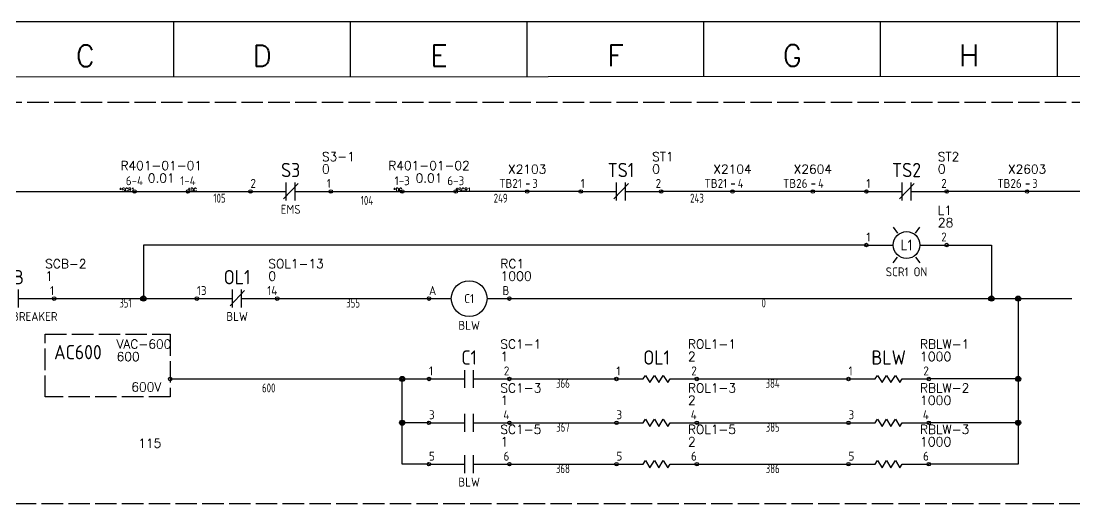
# Model space of a CAD drawing. Header units: millimetres. Extents: x -192 to 1556, y 0 to 646.
# Drawn here: x 120.8 to 415.9, y 510 to 645.2 of the extents above; entities that cross this region are included whole.
import ezdxf
from ezdxf.enums import TextEntityAlignment as Align

# ---------------------------------------------------------------- set-up
doc = ezdxf.new("R2010")
doc.units = ezdxf.units.MM
doc.header["$LTSCALE"] = 0.5
doc.linetypes.add('ACAD_ISO02W100', pattern=[15, 12, -3])
for name, color, linetype in [('LOCBOX', 7, 'ACAD_ISO02W100'), ('NETLIST', 50, 'Continuous'), ('OUTLINE_GRID', 7, 'Continuous'), ('SYMS', 7, 'Continuous'), ('WIREFIXED', 7, 'Continuous'), ('WIRENO', 7, 'Continuous'), ('WIRES', 7, 'Continuous')]:
    doc.layers.add(name, color=color, linetype=linetype)
doc.styles.get("Standard").update_dxf_attribs({"font": 'txt.shx', "bigfont": 'gbcbig.shx'})
doc.styles.add('WD_IEC', font='isocp2.shx', dxfattribs={"width": 0.9, "height": 4})

# ---------------------------------------------------------------- blocks, each defined once
blk = doc.blocks.new('2010 Grid')
at = {"layer": 'OUTLINE_GRID'}
for p, q in [((850, 481.25), (0, 481.25)), ((136.25, 468.37), (136.25, 481.32)), ((177.5, 468.39), (177.5, 481.34)), ((218.75, 468.41), (218.75, 481.36)), ((260, 468.44), (260, 481.38)), ((301.25, 468.46), (301.25, 481.4)), ((342.5, 468.48), (342.5, 481.43)), ((837.5, 468.74), (12.5, 468.31))]:
    blk.add_line(p, q, dxfattribs=at)
at = {"layer": 'OUTLINE_GRID', "char_height": 5, "width": 17.7556, "attachment_point": 5}
for s, insert in [('C', (115.62, 473.32)), ('D', (156.88, 473.34)), ('E', (198.12, 473.37)), ('F', (239.38, 473.39)), ('G', (280.62, 473.41)), ('H', (321.88, 473.43))]:
    blk.add_mtext(s, dxfattribs=dict(at, insert=insert))
blk = doc.blocks.new('CONTACT-NC')
for p, q in [((0, 0), (10, 0)), ((13.35, 2.25), (9.28, -2.05)), ((10, -2.5), (10, 2.5)), ((12.5, -2.5), (12.5, 2.5)), ((12.5, 0), (22.5, 0))]:
    blk.add_line(p, q)
for centre in [(0, 0), (22.5, 0)]:
    blk.add_circle(centre, 0.5)
at = {"style": 'WD_IEC', "flags": 1}
blk.add_attdef('LOC', text='', height=4, dxfattribs=at).set_placement((11.25, 11), align=Align.MIDDLE_CENTER)
at = {"style": 'WD_IEC'}
for tag, height, p in [('TAG1', 4, (11.25, 6)), ('DESC1', 2.5, (11.25, -5))]:
    blk.add_attdef(tag, text='', height=height, dxfattribs=at).set_placement(p, align=Align.MIDDLE_CENTER)
for tag, p, height, flags in [('TERM01', (0, 1), 2.5, 8), ('X4TERM01', (0, 0), 0.64, 1), ('X1TERM02', (22.5, 0), 0.64, 1)]:
    blk.add_attdef(tag, p, '', height=height, dxfattribs=dict(at, flags=flags))
at = {"style": 'WD_IEC', "flags": 8}
blk.add_attdef('TERM02', text='', height=2.5, dxfattribs=at).set_placement((22.5, 1), align=Align.RIGHT)
at = {"layer": 'NETLIST'}
for tag, p, height in [('NETTAG', (20, 8.5), 2.5), ('NETVALUE', (20, 5), 2.56)]:
    blk.add_attdef(tag, p, '', height=height, dxfattribs=at)
blk = doc.blocks.new('TBH-1')
blk.add_line((-0.33, 2.17), (0.65, 2.17))
blk.add_circle((0, 0), 0.5)
at = {"style": 'WD_IEC', "flags": 1}
blk.add_attdef('LOC', text='', height=4, dxfattribs=at).set_placement((-15, 7.5), align=Align.MIDDLE_LEFT)
at = {"style": 'WD_IEC'}
blk.add_attdef('TAG1', text='', height=2.5, dxfattribs=at).set_placement((-1.5, 1), align=Align.RIGHT)
at = {"style": 'WD_IEC', "width": 0.9}
blk.add_attdef('TERM01', (1.5, 1), '', height=2.5, dxfattribs=at)
at = {"style": 'WD_IEC', "flags": 1}
blk.add_attdef('X1TERM01', (0, 0), '', height=0.5, dxfattribs=at)
at = {"layer": 'NETLIST'}
for tag, p in [('NETTAG', (0, 5)), ('NETVALUE', (0, -2.5))]:
    blk.add_attdef(tag, text='', height=2.5, dxfattribs=at).set_placement(p, align=Align.CENTER)
blk = doc.blocks.new('WD_WNH2')
at = {"linetype": 'Continuous', "style": 'WD_IEC', "width": 0.8}
blk.add_attdef('WIRENO', text='', height=2.5, dxfattribs=at).set_placement((0, 0), align=Align.TOP_CENTER)
at = {"style": 'WD_IEC', "flags": 1}
for tag, p in [('W02USER', (0, -1.21)), ('W03USER', (0, -1.33)), ('W04USER', (0, -1.46)), ('W05USER', (0, -1.58)), ('W06USER', (0, -1.71)), ('W07USER', (0, -1.83)), ('W08USER', (0, -1.96)), ('W09USER', (0, -2.08)), ('W01USER', (0, -1.08)), ('W10USER', (0, -2.21))]:
    blk.add_attdef(tag, text='', height=0.08, dxfattribs=at).set_placement(p, align=Align.CENTER)
blk = doc.blocks.new('INTERCONNECT-H1')
blk.add_line((-2.5, 0), (12.5, 0))
for centre in [(-2.5, 0), (12.5, 0)]:
    blk.add_circle(centre, 0.5)
at = {"style": 'WD_IEC', "flags": 1}
for tag, height, p in [('LOC', 4, (5, 10)), ('TAG1', 4, (-2.43, 3.16)), ('DESC1', 2.5, (5, -2.5))]:
    blk.add_attdef(tag, text='', height=height, dxfattribs=at).set_placement(p, align=Align.MIDDLE_CENTER)
at = {"style": 'WD_IEC', "flags": 8}
for tag, p in [('TERM01', (-2.5, 1)), ('TERM02', (12.5, 1))]:
    blk.add_attdef(tag, text='', height=2.5, dxfattribs=at).set_placement(p, align=Align.BOTTOM_CENTER)
at = {"style": 'WD_IEC', "flags": 1}
blk.add_attdef('X4TERM01', (-2.5, 0), '', height=0.5, dxfattribs=at)
blk.add_attdef('X1TERM02', text='', height=0.5, dxfattribs=at).set_placement((12.5, 0), align=Align.RIGHT)
at = {"layer": 'NETLIST'}
for tag, p in [('NETTAG', (5, 6)), ('NETVALUE', (5, 2.5))]:
    blk.add_attdef(tag, text='', height=2.5, dxfattribs=at).set_placement(p, align=Align.CENTER)
blk.add_attdef('X4TERMDESC01', text='', height=1, dxfattribs=at).set_placement((-2.5, 0), align=Align.RIGHT)
blk.add_attdef('X1TERMDESC02', (12.5, 0), '', height=1, dxfattribs=at)
blk = doc.blocks.new('CONTACT-NO')
for p, q in [((2.5, 0), (12.5, 0)), ((12.5, -2.5), (12.5, 2.5)), ((15, -2.5), (15, 2.5)), ((15, 0), (25, 0))]:
    blk.add_line(p, q)
for centre in [(2.5, 0), (25, 0)]:
    blk.add_circle(centre, 0.5)
at = {"style": 'WD_IEC', "flags": 1}
blk.add_attdef('LOC', text='', height=4, dxfattribs=at).set_placement((13.75, 11), align=Align.MIDDLE_CENTER)
at = {"style": 'WD_IEC'}
for tag, height, p in [('TAG1', 4, (13.75, 6)), ('DESC1', 2.5, (13.75, -5))]:
    blk.add_attdef(tag, text='', height=height, dxfattribs=at).set_placement(p, align=Align.MIDDLE_CENTER)
for tag, p, height, flags in [('TERM01', (2.5, 1), 2.5, 8), ('X4TERM01', (2.5, 0), 0.64, 1), ('X1TERM02', (25, 0), 0.64, 1)]:
    blk.add_attdef(tag, p, '', height=height, dxfattribs=dict(at, flags=flags))
at = {"style": 'WD_IEC', "flags": 8}
blk.add_attdef('TERM02', text='', height=2.5, dxfattribs=at).set_placement((25, 1), align=Align.RIGHT)
at = {"layer": 'NETLIST'}
for tag, p, height in [('NETTAG', (22.5, 8.5), 2.5), ('NETVALUE', (22.5, 5), 2.56)]:
    blk.add_attdef(tag, p, '', height=height, dxfattribs=at)
blk = doc.blocks.new('LAMP-1')
for p, q in [((7.5, 5), (8.73, 3.36)), ((13.77, 3.36), (15, 5)), ((0, 0), (7.5, 0)), ((15, 0), (22.5, 0)), ((7.5, -5), (8.73, -3.36)), ((13.77, -3.36), (15, -5))]:
    blk.add_line(p, q)
for centre, radius in [((11.25, 0), 3.75), ((0, 0), 0.5), ((22.5, 0), 0.5)]:
    blk.add_circle(centre, radius)
at = {"style": 'WD_IEC', "flags": 1}
blk.add_attdef('LOC', text='', height=4, dxfattribs=at).set_placement((11.25, 11), align=Align.MIDDLE_CENTER)
at = {"style": 'WD_IEC'}
for tag, p, height, flags in [('TERM01', (0, 1), 2.5, 8), ('X4TERM01', (0, 0), 0.64, 1), ('X1TERM02', (22.5, 0), 0.64, 1)]:
    blk.add_attdef(tag, p, '', height=height, dxfattribs=dict(at, flags=flags))
at = {"style": 'WD_IEC', "flags": 8}
blk.add_attdef('TERM02', text='', height=2.5, dxfattribs=at).set_placement((22.5, 1), align=Align.RIGHT)
at = {"style": 'WD_IEC'}
for tag, height, p in [('TAG1', 3, (11.25, 0)), ('DESC1', 2.5, (11.25, -7.5))]:
    blk.add_attdef(tag, text='', height=height, dxfattribs=at).set_placement(p, align=Align.MIDDLE_CENTER)
at = {"layer": 'NETLIST'}
for tag, p, height in [('NETTAG', (20, 8.5), 2.5), ('NETVALUE', (20, 5), 2.56)]:
    blk.add_attdef(tag, p, '', height=height, dxfattribs=at)
blk = doc.blocks.new('CONTACTOR-H')
for p, q in [((0, 0), (6.25, 0)), ((16.25, 0), (22.5, 0))]:
    blk.add_line(p, q)
for centre, radius in [((11.25, 0), 5), ((0, 0), 0.5), ((22.5, 0), 0.5)]:
    blk.add_circle(centre, radius)
at = {"style": 'WD_IEC', "flags": 1}
blk.add_attdef('LOC', text='', height=4, dxfattribs=at).set_placement((11.25, 8.5), align=Align.MIDDLE_CENTER)
at = {"style": 'WD_IEC'}
for tag, p, height, flags in [('TERM01', (0, 1), 2.5, 8), ('X4TERM01', (0, 0), 0.64, 1), ('X1TERM02', (22.5, 0), 0.64, 1)]:
    blk.add_attdef(tag, p, '', height=height, dxfattribs=dict(at, flags=flags))
at = {"style": 'WD_IEC', "flags": 8}
blk.add_attdef('TERM02', text='', height=2.5, dxfattribs=at).set_placement((22.5, 1), align=Align.RIGHT)
at = {"style": 'WD_IEC'}
for tag, height, p in [('TAG1', 4, (11.25, 0)), ('DESC1', 2.5, (11.25, -7.5))]:
    blk.add_attdef(tag, text='', height=height, dxfattribs=at).set_placement(p, align=Align.MIDDLE_CENTER)
at = {"layer": 'NETLIST'}
for tag, p, height in [('NETTAG', (20, 8.5), 2.5), ('NETVALUE', (20, 5), 2.56)]:
    blk.add_attdef(tag, p, '', height=height, dxfattribs=at)
blk = doc.blocks.new('RESISTOR-1')
for p, q in [((0, 0), (7.5, 0)), ((7.5, 0), (8.12, 1)), ((8.12, 1), (9.38, -1)), ((9.38, -1), (10.62, 1)), ((10.62, 1), (11.88, -1)), ((11.88, -1), (13.12, 1)), ((13.12, 1), (14.38, -1)), ((14.38, -1), (15, 0)), ((15, 0), (22.5, 0))]:
    blk.add_line(p, q)
for centre in [(0, 0), (22.5, 0)]:
    blk.add_circle(centre, 0.5)
at = {"style": 'WD_IEC', "flags": 1}
blk.add_attdef('LOC', text='', height=4, dxfattribs=at).set_placement((11.25, 11), align=Align.MIDDLE_CENTER)
at = {"style": 'WD_IEC'}
for tag, height, p in [('TAG1', 4, (11.25, 6)), ('DESC1', 2.5, (10.75, -3))]:
    blk.add_attdef(tag, text='', height=height, dxfattribs=at).set_placement(p, align=Align.MIDDLE_CENTER)
for tag, p, height, flags in [('TERM01', (0, 1), 2.5, 8), ('X4TERM01', (0, 0), 0.64, 1), ('X1TERM02', (22.5, 0), 0.64, 1)]:
    blk.add_attdef(tag, p, '', height=height, dxfattribs=dict(at, flags=flags))
at = {"style": 'WD_IEC', "flags": 8}
blk.add_attdef('TERM02', text='', height=2.5, dxfattribs=at).set_placement((22.5, 1), align=Align.RIGHT)
at = {"layer": 'NETLIST'}
for tag, p, height in [('NETTAG', (20, 8.5), 2.5), ('NETVALUE', (20, 5), 2.56)]:
    blk.add_attdef(tag, p, '', height=height, dxfattribs=at)
blk = doc.blocks.new('WDDOT')
for radius in [0.72, 0.449, 0.223]:
    blk.add_circle((0, 0), radius)
blk = doc.blocks.new('DCM-1')
at = {"linetype": 'ACAD_ISO02W100'}
blk.add_lwpolyline([(-35, 12.5), (0, 12.5), (0, -5), (-35, -5)], close=True, dxfattribs=at)
blk.add_circle((0, 0), 0.5)
at = {"style": 'WD_IEC'}
for tag, height, flags, p in [('LOC', 4, 1, (-32.5, 14.5)), ('DESC1', 3, 9, (-32.5, 2.5))]:
    blk.add_attdef(tag, text='', height=height, dxfattribs=dict(at, flags=flags)).set_placement(p, align=Align.MIDDLE_LEFT)
blk.add_attdef('TAG1', text='', height=4, dxfattribs=at).set_placement((-32.5, 7.5), align=Align.MIDDLE_LEFT)
at = {"style": 'WD_IEC', "flags": 1}
blk.add_attdef('X1TERM01', (0, 0), '', height=0.5, dxfattribs=at)
blk.add_attdef('TERMDESC01', text='', height=2.5).set_placement((-2.5, -1), align=Align.TOP_RIGHT)
blk.add_attdef('TERM01', text='', height=2.5).set_placement((-2.5, -20), align=Align.BOTTOM_RIGHT)
at = {"layer": 'NETLIST'}
for tag, p in [('NETTAG', (-15, 8.5)), ('NETVALUE', (-15, 5))]:
    blk.add_attdef(tag, p, '', height=2.5, dxfattribs=at)

msp = doc.modelspace()

# ---------------------------------------------------------------- linework, layer by layer
at = {"layer": 'LOCBOX'}
msp.add_lwpolyline([(-192.5, 622.5), (980, 622.5), (980, 510), (-192.5, 510)], close=True, dxfattribs=at)
at = {"layer": 'WIRES'}
for p, q in [((30, 597.5), (152.5, 597.5)), ((167.5, 597.5), (185, 597.5)), ((207.5, 597.5), (227.5, 597.5)), ((252.5, 597.5), (242.5, 597.5)), ((262.5, 597.5), (252.5, 597.5)), ((277.5, 597.5), (262.5, 597.5)), ((310, 597.5), (300, 597.5)), ((320, 597.5), (310, 597.5)), ((342.5, 597.5), (320, 597.5)), ((357.5, 597.5), (342.5, 597.5)), ((402.5, 597.5), (380, 597.5)), ((425, 597.5), (402.5, 597.5)), ((357.5, 582.5), (155, 582.5)), ((155, 582.5), (155, 567.5)), ((380, 582.5), (392.5, 582.5)), ((392.5, 582.5), (392.5, 567.5)), ((130, 567.5), (170, 567.5)), ((192.5, 567.5), (235, 567.5)), ((257.5, 567.5), (400, 567.5)), ((400, 567.5), (400, 565)), ((400, 567.5), (415, 567.5)), ((400, 565), (400, 545)), ((162.5, 545), (235, 545)), ((227.5, 532.72), (227.5, 545)), ((257.5, 545), (287.5, 545)), ((310, 545), (352.5, 545)), ((400, 545), (375, 545)), ((400, 545), (400, 532.72)), ((235, 532.72), (227.5, 532.72)), ((227.5, 525), (227.5, 532.72)), ((257.5, 532.72), (287.5, 532.72)), ((310, 532.72), (352.5, 532.72)), ((400, 532.72), (375, 532.72)), ((400, 532.72), (400, 521.12)), ((227.5, 521.12), (227.5, 525)), ((235, 521.12), (227.5, 521.12)), ((257.5, 521.12), (287.5, 521.12)), ((310, 521.12), (352.5, 521.12)), ((400, 521.12), (375, 521.12))]:
    msp.add_line(p, q, dxfattribs=at)

# ---------------------------------------------------------------- block references
at = {"xscale": 1.2, "yscale": 1.2, "zscale": 1.2}
msp.add_blockref('2010 Grid', (0, 67.5), dxfattribs=at)
ref = msp.add_blockref('CONTACT-NC', (185, 597.5))
ref.add_attrib('TERM02', '1', dxfattribs={"height": 2.5, "style": 'WD_IEC'}).set_placement((207.5, 598.5), align=Align.RIGHT)
ref.add_attrib('TERM01', '2', (185, 598.5), dxfattribs={"height": 2.5, "style": 'WD_IEC'})
ref.add_attrib('DESC1', 'EMS', dxfattribs={"height": 2.5, "style": 'WD_IEC'}).set_placement((196.25, 592.5), align=Align.MIDDLE_CENTER)
ref.add_attrib('TAG1', 'S3', dxfattribs={"height": 4, "style": 'WD_IEC'}).set_placement((196.25, 603.5), align=Align.MIDDLE_CENTER)
ref.add_attrib('NETVALUE', '0', (205, 602.5), dxfattribs={"layer": 'NETLIST', "height": 2.56})
ref.add_attrib('NETTAG', 'S3-1', (205, 606), dxfattribs={"layer": 'NETLIST', "height": 2.5})
ref = msp.add_blockref('CONTACT-NC', (277.5, 597.5))
ref.add_attrib('TERM02', '2', dxfattribs={"height": 2.5, "style": 'WD_IEC'}).set_placement((300, 598.5), align=Align.RIGHT)
ref.add_attrib('TERM01', '1', (277.5, 598.5), dxfattribs={"height": 2.5, "style": 'WD_IEC'})
ref.add_attrib('TAG1', 'TS1', dxfattribs={"height": 4, "style": 'WD_IEC'}).set_placement((288.75, 603.5), align=Align.MIDDLE_CENTER)
ref.add_attrib('NETVALUE', '0', (297.5, 602.5), dxfattribs={"layer": 'NETLIST', "height": 2.56})
ref.add_attrib('NETTAG', 'ST1', (297.5, 606), dxfattribs={"layer": 'NETLIST', "height": 2.5})
ref = msp.add_blockref('CONTACT-NC', (357.5, 597.5))
ref.add_attrib('TERM02', '2', dxfattribs={"height": 2.5, "style": 'WD_IEC'}).set_placement((380, 598.5), align=Align.RIGHT)
ref.add_attrib('TERM01', '1', (357.5, 598.5), dxfattribs={"height": 2.5, "style": 'WD_IEC'})
ref.add_attrib('TAG1', 'TS2', dxfattribs={"height": 4, "style": 'WD_IEC'}).set_placement((368.75, 603.5), align=Align.MIDDLE_CENTER)
ref.add_attrib('NETVALUE', '0', (377.5, 602.5), dxfattribs={"layer": 'NETLIST', "height": 2.56})
ref.add_attrib('NETTAG', 'ST2', (377.5, 606), dxfattribs={"layer": 'NETLIST', "height": 2.5})
ref = msp.add_blockref('INTERCONNECT-H1', (155, 597.5))
ref.add_attrib('TERM02', '1-4', dxfattribs={"height": 2.5, "style": 'WD_IEC'}).set_placement((167.5, 598.5), align=Align.BOTTOM_CENTER)
ref.add_attrib('TERM01', '6-4', dxfattribs={"height": 2.5, "style": 'WD_IEC'}).set_placement((152.5, 598.5), align=Align.BOTTOM_CENTER)
ref.add_attrib('NETVALUE', '0.01', dxfattribs={"layer": 'NETLIST', "height": 2.5}).set_placement((160, 600), align=Align.CENTER)
ref.add_attrib('NETTAG', 'R401-01-01', dxfattribs={"layer": 'NETLIST', "height": 2.5}).set_placement((160, 603.5), align=Align.CENTER)
ref.add_attrib('X4TERMDESC01', '*SCR1', dxfattribs={"layer": 'NETLIST', "height": 1}).set_placement((152.5, 597.5), align=Align.RIGHT)
ref.add_attrib('X1TERMDESC02', '*DC', (167.5, 597.5), dxfattribs={"layer": 'NETLIST', "height": 1})
ref = msp.add_blockref('INTERCONNECT-H1', (230, 597.5))
ref.add_attrib('TERM02', '6-3', dxfattribs={"height": 2.5, "style": 'WD_IEC'}).set_placement((242.5, 598.5), align=Align.BOTTOM_CENTER)
ref.add_attrib('TERM01', '1-3', dxfattribs={"height": 2.5, "style": 'WD_IEC'}).set_placement((227.5, 598.5), align=Align.BOTTOM_CENTER)
ref.add_attrib('NETVALUE', '0.01', dxfattribs={"layer": 'NETLIST', "height": 2.5}).set_placement((235, 600), align=Align.CENTER)
ref.add_attrib('NETTAG', 'R401-01-02', dxfattribs={"layer": 'NETLIST', "height": 2.5}).set_placement((235, 603.5), align=Align.CENTER)
ref.add_attrib('X4TERMDESC01', '*DC', dxfattribs={"layer": 'NETLIST', "height": 1}).set_placement((227.5, 597.5), align=Align.RIGHT)
ref.add_attrib('X1TERMDESC02', '*SCR1', (242.5, 597.5), dxfattribs={"layer": 'NETLIST', "height": 1})
for name, p, values in [('TBH-1', (262.5, 597.5), {'TAG1': 'TB21', 'TERM01': '3', 'NETTAG': 'X2103'}), ('TBH-1', (320, 597.5), {'TAG1': 'TB21', 'TERM01': '4', 'NETTAG': 'X2104'}), ('TBH-1', (342.5, 597.5), {'TAG1': 'TB26', 'TERM01': '4', 'NETTAG': 'X2604'}), ('TBH-1', (402.5, 597.5), {'TAG1': 'TB26', 'TERM01': '3', 'NETTAG': 'X2603'}), ('DCM-1', (162.5, 545), {'NETVALUE': '600', 'NETTAG': 'VAC-600', 'TERM01': '115', 'TAG1': 'AC600', 'TERMDESC01': '600V'})]:
    msp.add_blockref(name, p).add_auto_attribs(values)
ref = msp.add_blockref('LAMP-1', (357.5, 582.5))
ref.add_attrib('TERM02', '2', dxfattribs={"height": 2.5, "style": 'WD_IEC'}).set_placement((380, 583.5), align=Align.RIGHT)
ref.add_attrib('TERM01', '1', (357.5, 583.5), dxfattribs={"height": 2.5, "style": 'WD_IEC'})
ref.add_attrib('DESC1', 'SCR1 ON', dxfattribs={"height": 2.5, "style": 'WD_IEC'}).set_placement((368.75, 575), align=Align.MIDDLE_CENTER)
ref.add_attrib('TAG1', 'L1', dxfattribs={"height": 3, "style": 'WD_IEC'}).set_placement((368.75, 582.5), align=Align.MIDDLE_CENTER)
ref.add_attrib('NETVALUE', '28', (377.5, 587.5), dxfattribs={"layer": 'NETLIST', "height": 2.56})
ref.add_attrib('NETTAG', 'L1', (377.5, 591), dxfattribs={"layer": 'NETLIST', "height": 2.5})
ref = msp.add_blockref('CONTACT-NO', (105, 567.5))
ref.add_attrib('NETTAG', 'SCB-2', (127.5, 576), dxfattribs={"layer": 'NETLIST', "height": 2.5})
ref.add_attrib('NETVALUE', '1', (127.5, 572.5), dxfattribs={"layer": 'NETLIST', "height": 2.56})
ref.add_attrib('TAG1', 'CB', dxfattribs={"height": 4, "style": 'WD_IEC'}).set_placement((118.75, 573.5), align=Align.MIDDLE_CENTER)
ref.add_attrib('DESC1', 'CIRCUIT BREAKER', dxfattribs={"height": 2.5, "style": 'WD_IEC'}).set_placement((118.75, 562.5), align=Align.MIDDLE_CENTER)
ref.add_attrib('TERM01', '2', (107.5, 568.5), dxfattribs={"height": 2.5, "style": 'WD_IEC'})
ref.add_attrib('TERM02', '1', dxfattribs={"height": 2.5, "style": 'WD_IEC'}).set_placement((130, 568.5), align=Align.RIGHT)
ref = msp.add_blockref('CONTACT-NC', (170, 567.5))
ref.add_attrib('TERM02', '14', dxfattribs={"height": 2.5, "style": 'WD_IEC'}).set_placement((192.5, 568.5), align=Align.RIGHT)
ref.add_attrib('TERM01', '13', (170, 568.5), dxfattribs={"height": 2.5, "style": 'WD_IEC'})
ref.add_attrib('DESC1', 'BLW', dxfattribs={"height": 2.5, "style": 'WD_IEC'}).set_placement((181.25, 562.5), align=Align.MIDDLE_CENTER)
ref.add_attrib('TAG1', 'OL1', dxfattribs={"height": 4, "style": 'WD_IEC'}).set_placement((181.25, 573.5), align=Align.MIDDLE_CENTER)
ref.add_attrib('NETVALUE', '0', (190, 572.5), dxfattribs={"layer": 'NETLIST', "height": 2.56})
ref.add_attrib('NETTAG', 'SOL1-13', (190, 576), dxfattribs={"layer": 'NETLIST', "height": 2.5})
ref = msp.add_blockref('CONTACTOR-H', (235, 567.5))
ref.add_attrib('TERM02', 'B', dxfattribs={"height": 2.5, "style": 'WD_IEC'}).set_placement((257.5, 568.5), align=Align.RIGHT)
ref.add_attrib('TERM01', 'A', (235, 568.5), dxfattribs={"height": 2.5, "style": 'WD_IEC'})
ref.add_attrib('DESC1', 'BLW', dxfattribs={"height": 2.5, "style": 'WD_IEC'}).set_placement((246.25, 560), align=Align.MIDDLE_CENTER)
ref.add_attrib('TAG1', 'C1', dxfattribs={"height": 2.5, "style": 'WD_IEC'}).set_placement((246.25, 567.5), align=Align.MIDDLE_CENTER)
ref.add_attrib('NETVALUE', '1000', (255, 572.5), dxfattribs={"layer": 'NETLIST', "height": 2.56})
ref.add_attrib('NETTAG', 'RC1', (255, 576), dxfattribs={"layer": 'NETLIST', "height": 2.5})
ref = msp.add_blockref('CONTACT-NO', (232.5, 545))
ref.add_attrib('NETTAG', 'SC1-1', (255, 553.5), dxfattribs={"layer": 'NETLIST', "height": 2.5})
ref.add_attrib('NETVALUE', '1', (255, 550), dxfattribs={"layer": 'NETLIST', "height": 2.56})
ref.add_attrib('TAG1', 'C1', dxfattribs={"height": 4, "style": 'WD_IEC'}).set_placement((246.25, 551), align=Align.MIDDLE_CENTER)
ref.add_attrib('TERM01', '1', (235, 546), dxfattribs={"height": 2.5, "style": 'WD_IEC'})
ref.add_attrib('TERM02', '2', dxfattribs={"height": 2.5, "style": 'WD_IEC'}).set_placement((257.5, 546), align=Align.RIGHT)
ref = msp.add_blockref('RESISTOR-1', (287.5, 545))
ref.add_attrib('NETTAG', 'ROL1-1', (307.5, 553.5), dxfattribs={"layer": 'NETLIST', "height": 2.5})
ref.add_attrib('NETVALUE', '2', (307.5, 550), dxfattribs={"layer": 'NETLIST', "height": 2.56})
ref.add_attrib('TAG1', 'OL1', dxfattribs={"height": 4, "style": 'WD_IEC'}).set_placement((298.75, 551), align=Align.MIDDLE_CENTER)
ref.add_attrib('TERM01', '1', (287.5, 546), dxfattribs={"height": 2.5, "style": 'WD_IEC'})
ref.add_attrib('TERM02', '2', dxfattribs={"height": 2.5, "style": 'WD_IEC'}).set_placement((310, 546), align=Align.RIGHT)
ref = msp.add_blockref('RESISTOR-1', (352.5, 545))
ref.add_attrib('NETTAG', 'RBLW-1', (372.5, 553.5), dxfattribs={"layer": 'NETLIST', "height": 2.5})
ref.add_attrib('NETVALUE', '1000', (372.5, 550), dxfattribs={"layer": 'NETLIST', "height": 2.56})
ref.add_attrib('TAG1', 'BLW', dxfattribs={"height": 4, "style": 'WD_IEC'}).set_placement((363.75, 551), align=Align.MIDDLE_CENTER)
ref.add_attrib('TERM01', '1', (352.5, 546), dxfattribs={"height": 2.5, "style": 'WD_IEC'})
ref.add_attrib('TERM02', '2', dxfattribs={"height": 2.5, "style": 'WD_IEC'}).set_placement((375, 546), align=Align.RIGHT)
ref = msp.add_blockref('CONTACT-NO', (232.5, 532.72))
ref.add_attrib('NETTAG', 'SC1-3', (255, 541.22), dxfattribs={"layer": 'NETLIST', "height": 2.5})
ref.add_attrib('NETVALUE', '1', (255, 537.72), dxfattribs={"layer": 'NETLIST', "height": 2.56})
ref.add_attrib('TERM01', '3', (235, 533.72), dxfattribs={"height": 2.5, "style": 'WD_IEC'})
ref.add_attrib('TERM02', '4', dxfattribs={"height": 2.5, "style": 'WD_IEC'}).set_placement((257.5, 533.72), align=Align.RIGHT)
ref = msp.add_blockref('RESISTOR-1', (287.5, 532.72))
ref.add_attrib('NETTAG', 'ROL1-3', (307.5, 541.22), dxfattribs={"layer": 'NETLIST', "height": 2.5})
ref.add_attrib('NETVALUE', '2', (307.5, 537.72), dxfattribs={"layer": 'NETLIST', "height": 2.56})
ref.add_attrib('TERM01', '3', (287.5, 533.72), dxfattribs={"height": 2.5, "style": 'WD_IEC'})
ref.add_attrib('TERM02', '4', dxfattribs={"height": 2.5, "style": 'WD_IEC'}).set_placement((310, 533.72), align=Align.RIGHT)
ref = msp.add_blockref('RESISTOR-1', (352.5, 532.72))
ref.add_attrib('NETTAG', 'RBLW-2', (372.5, 541.22), dxfattribs={"layer": 'NETLIST', "height": 2.5})
ref.add_attrib('NETVALUE', '1000', (372.5, 537.72), dxfattribs={"layer": 'NETLIST', "height": 2.56})
ref.add_attrib('TERM01', '3', (352.5, 533.72), dxfattribs={"height": 2.5, "style": 'WD_IEC'})
ref.add_attrib('TERM02', '4', dxfattribs={"height": 2.5, "style": 'WD_IEC'}).set_placement((375, 533.72), align=Align.RIGHT)
ref = msp.add_blockref('CONTACT-NO', (232.5, 521.12))
ref.add_attrib('NETTAG', 'SC1-5', (255, 529.62), dxfattribs={"layer": 'NETLIST', "height": 2.5})
ref.add_attrib('NETVALUE', '1', (255, 526.12), dxfattribs={"layer": 'NETLIST', "height": 2.56})
ref.add_attrib('DESC1', 'BLW', dxfattribs={"height": 2.5, "style": 'WD_IEC'}).set_placement((246.25, 516.12), align=Align.MIDDLE_CENTER)
ref.add_attrib('TERM01', '5', (235, 522.12), dxfattribs={"height": 2.5, "style": 'WD_IEC'})
ref.add_attrib('TERM02', '6', dxfattribs={"height": 2.5, "style": 'WD_IEC'}).set_placement((257.5, 522.12), align=Align.RIGHT)
ref = msp.add_blockref('RESISTOR-1', (287.5, 521.12))
ref.add_attrib('NETTAG', 'ROL1-5', (307.5, 529.62), dxfattribs={"layer": 'NETLIST', "height": 2.5})
ref.add_attrib('NETVALUE', '2', (307.5, 526.12), dxfattribs={"layer": 'NETLIST', "height": 2.56})
ref.add_attrib('TERM01', '5', (287.5, 522.12), dxfattribs={"height": 2.5, "style": 'WD_IEC'})
ref.add_attrib('TERM02', '6', dxfattribs={"height": 2.5, "style": 'WD_IEC'}).set_placement((310, 522.12), align=Align.RIGHT)
ref = msp.add_blockref('RESISTOR-1', (352.5, 521.12))
ref.add_attrib('NETTAG', 'RBLW-3', (372.5, 529.62), dxfattribs={"layer": 'NETLIST', "height": 2.5})
ref.add_attrib('NETVALUE', '1000', (372.5, 526.12), dxfattribs={"layer": 'NETLIST', "height": 2.56})
ref.add_attrib('TERM01', '5', (352.5, 522.12), dxfattribs={"height": 2.5, "style": 'WD_IEC'})
ref.add_attrib('TERM02', '6', dxfattribs={"height": 2.5, "style": 'WD_IEC'}).set_placement((375, 522.12), align=Align.RIGHT)
at = {"layer": 'SYMS'}
for p in [(155, 567.5), (392.5, 567.5), (400, 567.5), (227.5, 545), (400, 545), (227.5, 532.72), (400, 532.72)]:
    msp.add_blockref('WDDOT', p, dxfattribs=at)
at = {"layer": 'WIREFIXED'}
ref = msp.add_blockref('WD_WNH2', (176.25, 597.5), dxfattribs=at)
ref.add_attrib('WIRENOF', '105', dxfattribs={"linetype": 'Continuous', "height": 2.5, "style": 'WD_IEC', "width": 0.8}).set_placement((176.31, 596.87), align=Align.TOP_CENTER)
ref = msp.add_blockref('WD_WNH2', (217.5, 597.5), dxfattribs=at)
ref.add_attrib('WIRENOF', '104', dxfattribs={"linetype": 'Continuous', "height": 2.5, "style": 'WD_IEC', "width": 0.8}).set_placement((217.61, 596.23), align=Align.TOP_CENTER)
ref = msp.add_blockref('WD_WNH2', (255, 597.5), dxfattribs=at)
ref.add_attrib('WIRENOF', '249', dxfattribs={"linetype": 'Continuous', "height": 2.5, "style": 'WD_IEC', "width": 0.8}).set_placement((255.06, 596.87), align=Align.TOP_CENTER)
ref = msp.add_blockref('WD_WNH2', (310, 597.5), dxfattribs=at)
ref.add_attrib('WIRENOF', '243', dxfattribs={"linetype": 'Continuous', "height": 2.5, "style": 'WD_IEC', "width": 0.8}).set_placement((310.06, 596.87), align=Align.TOP_CENTER)
ref = msp.add_blockref('WD_WNH2', (328.75, 567.5), dxfattribs=at)
ref.add_attrib('WIRENOF', '0', dxfattribs={"linetype": 'Continuous', "height": 2.5, "style": 'WD_IEC', "width": 0.8}).set_placement((328.75, 567.5), align=Align.TOP_CENTER)
ref = msp.add_blockref('WD_WNH2', (190, 545), dxfattribs=at)
ref.add_attrib('WIRENOF', '600', dxfattribs={"linetype": 'Continuous', "height": 2.5, "style": 'WD_IEC', "width": 0.8}).set_placement((190.11, 543.73), align=Align.TOP_CENTER)
at = {"layer": 'WIRENO'}
ref = msp.add_blockref('WD_WNH2', (150, 567.5), dxfattribs=at)
ref.add_attrib('WIRENO', '351', dxfattribs={"linetype": 'Continuous', "height": 2.5, "style": 'WD_IEC', "width": 0.8}).set_placement((150, 567.5), align=Align.TOP_CENTER)
ref = msp.add_blockref('WD_WNH2', (213.75, 567.5), dxfattribs=at)
ref.add_attrib('WIRENO', '355', dxfattribs={"linetype": 'Continuous', "height": 2.5, "style": 'WD_IEC', "width": 0.8}).set_placement((213.75, 567.5), align=Align.TOP_CENTER)
ref = msp.add_blockref('WD_WNH2', (272.5, 545), dxfattribs=at)
ref.add_attrib('WIRENO', '366', dxfattribs={"linetype": 'Continuous', "height": 2.5, "style": 'WD_IEC', "width": 0.8}).set_placement((272.5, 545), align=Align.TOP_CENTER)
ref = msp.add_blockref('WD_WNH2', (331.25, 545), dxfattribs=at)
ref.add_attrib('WIRENO', '384', dxfattribs={"linetype": 'Continuous', "height": 2.5, "style": 'WD_IEC', "width": 0.8}).set_placement((331.25, 545), align=Align.TOP_CENTER)
ref = msp.add_blockref('WD_WNH2', (272.5, 532.72), dxfattribs=at)
ref.add_attrib('WIRENO', '367', dxfattribs={"linetype": 'Continuous', "height": 2.5, "style": 'WD_IEC', "width": 0.8}).set_placement((272.5, 532.72), align=Align.TOP_CENTER)
ref = msp.add_blockref('WD_WNH2', (331.25, 532.72), dxfattribs=at)
ref.add_attrib('WIRENO', '385', dxfattribs={"linetype": 'Continuous', "height": 2.5, "style": 'WD_IEC', "width": 0.8}).set_placement((331.25, 532.72), align=Align.TOP_CENTER)
ref = msp.add_blockref('WD_WNH2', (272.5, 521.12), dxfattribs=at)
ref.add_attrib('WIRENO', '368', dxfattribs={"linetype": 'Continuous', "height": 2.5, "style": 'WD_IEC', "width": 0.8}).set_placement((272.5, 521.12), align=Align.TOP_CENTER)
ref = msp.add_blockref('WD_WNH2', (331.25, 521.12), dxfattribs=at)
ref.add_attrib('WIRENO', '386', dxfattribs={"linetype": 'Continuous', "height": 2.5, "style": 'WD_IEC', "width": 0.8}).set_placement((331.25, 521.12), align=Align.TOP_CENTER)

doc.saveas('drawing.dxf')
